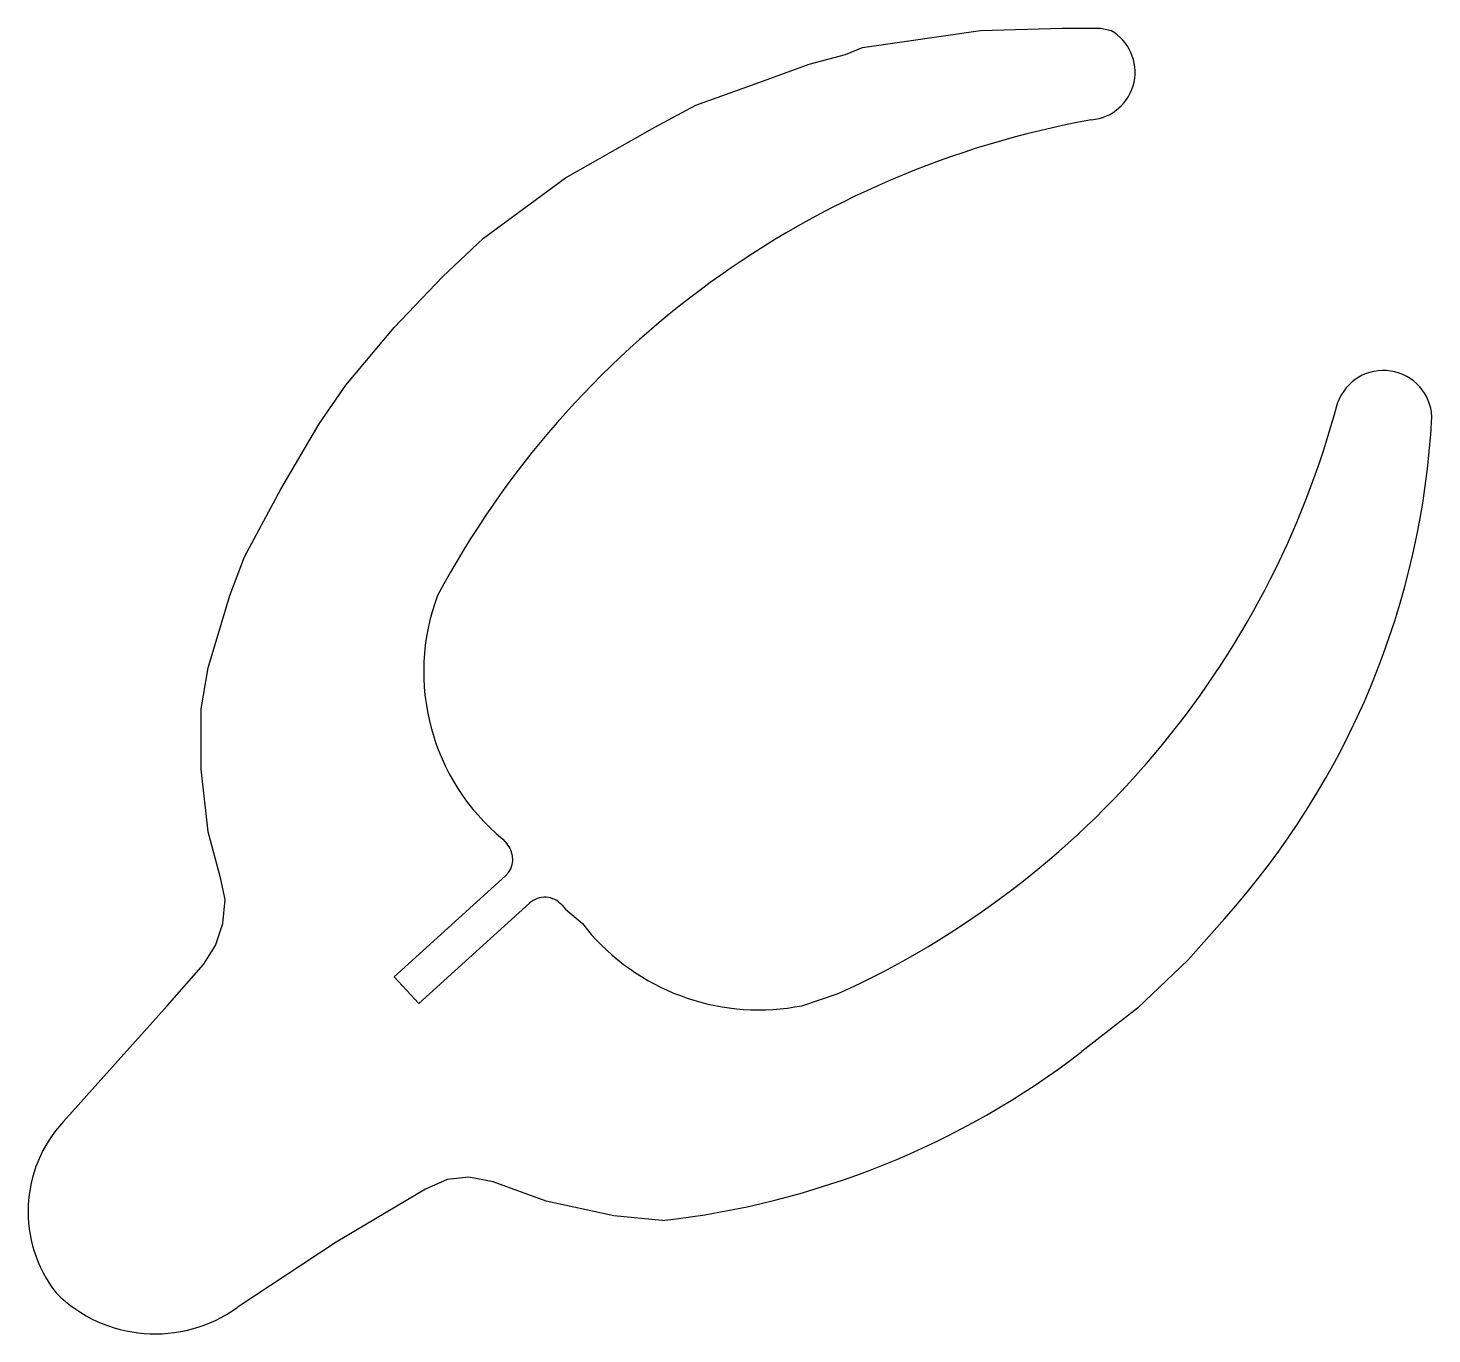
# Model space of a CAD drawing. Extents: x 0 to 61.8, y 0 to 57.5.
import ezdxf

# ---------------------------------------------------------------- set-up
doc = ezdxf.new("R2010")
doc.units = 0
doc.layers.add('WHITE', color=7, linetype='CONTINUOUS')

msp = doc.modelspace()

# ---------------------------------------------------------------- linework, layer by layer
at = {"layer": 'WHITE', "linetype": 'CONTINUOUS'}
for p, q in [((41.933003, 57.372716), (45.545503, 57.478966)), ((45.545503, 57.478966), (47.245503, 57.478966)), ((47.245503, 57.478966), (47.670503, 57.372716)), ((36.726753, 56.628966), (41.933003, 57.372716)), ((34.389253, 55.885216), (35.983003, 56.310216)), ((35.983003, 56.310216), (36.726753, 56.628966)), ((32.051753, 55.035216), (34.389253, 55.885216)), ((29.395503, 54.078966), (32.051753, 55.035216)), ((27.589253, 53.122716), (29.395503, 54.078966)), ((23.658003, 50.891466), (27.589253, 53.122716)), ((20.045503, 48.235216), (23.658003, 50.891466)), ((18.239253, 46.535216), (20.045503, 48.235216)), ((16.114253, 44.303966), (18.239253, 46.535216)), ((13.989253, 41.753966), (16.114253, 44.303966)), ((12.820503, 40.053966), (13.989253, 41.753966)), ((11.120503, 37.185216), (12.820503, 40.053966)), ((9.526753, 34.210216), (11.120503, 37.185216)), ((8.889253, 32.510216), (9.526753, 34.210216)), ((7.933003, 29.322716), (8.889253, 32.510216)), ((7.614253, 27.516466), (7.933003, 29.322716)), ((7.614253, 24.860216), (7.614253, 27.516466)), ((7.933003, 22.097716), (7.614253, 24.860216)), ((8.464253, 20.078966), (7.933003, 22.097716)), ((20.895503, 21.778966), (21.087284, 21.563213)), ((8.676753, 19.122716), (8.464253, 20.078966)), ((21.011154, 20.157644), (16.114253, 15.722716)), ((8.570503, 18.060216), (8.676753, 19.122716)), ((17.195432, 14.543248), (22.074912, 18.962399)), ((23.498768, 18.879699), (23.658003, 18.697716)), ((23.658003, 18.697716), (24.401753, 18.060216)), ((8.251753, 17.103966), (8.570503, 18.060216)), ((24.401753, 18.060216), (24.793642, 17.588106)), ((52.664253, 18.272716), (51.070503, 16.466466)), ((7.720503, 16.253966), (8.251753, 17.103966)), ((6.126753, 14.447716), (7.720503, 16.253966)), ((51.070503, 16.466466), (48.839253, 14.341466)), ((16.114253, 15.722716), (17.195432, 14.543248)), ((34.070503, 14.447716), (35.664253, 14.978966)), ((1.558003, 9.347716), (6.126753, 14.447716)), ((48.839253, 14.341466), (46.395503, 12.428966)), ((19.408003, 6.903966), (18.451753, 6.797716)), ((20.470503, 6.691466), (19.408003, 6.903966)), ((17.495503, 6.372716), (13.564253, 4.035216)), ((18.451753, 6.797716), (17.495503, 6.372716)), ((22.808003, 5.841466), (20.470503, 6.691466)), ((25.783003, 5.203966), (22.808003, 5.841466)), ((27.908003, 4.991466), (25.783003, 5.203966)), ((13.564253, 4.035216), (9.208003, 1.166466))]:
    msp.add_line(p, q, dxfattribs=at)
for centre, radius, start, end in [((46.625501, 55.541145), 2.108715, -84.694038, 60.2931), ((54.07372, 13.193227), 40.896575, 100.21574, 151.81386), ((59.664777, 40.268308), 2.139525, 2.797109, 159.710565), ((19.190586, 51.204396), 39.79527, -65.546133, -14.842665), ((25.888171, 42.282598), 35.96433, -41.882306, -3.044119), ((26.969076, 29.151666), 9.552225, 159.414869, 230.51857), ((20.339874, 20.898849), 1, -47.834111, 41.633539), ((22.746191, 18.221194), 1, 41.185925, 132.165889), ((32.171835, 24.111298), 9.848338, -138.519531, -78.884306), ((23.838002, 41.804396), 37.037235, -83.691058, -52.479209), ((5.806867, 5.389577), 5.806867, 137.0288, 218.132181), ((5.59829, 6.168493), 6.168493, -134.963943, -54.1839)]:
    msp.add_arc(centre, radius, start, end, dxfattribs=at)

doc.saveas('drawing.dxf')
